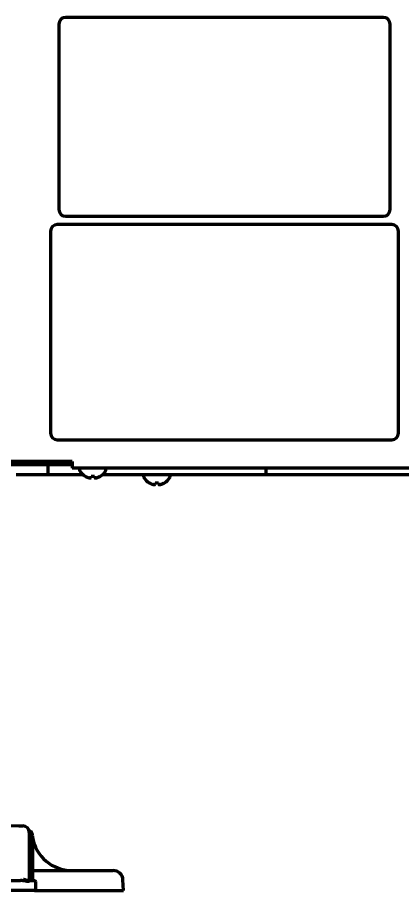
# Model space of a CAD drawing. Header units: inches. Extents: x -2983 to 7024, y 422 to 5529.
# Drawn here: x 1213.5 to 1329.8, y 2093.3 to 2356.9 of the extents above; entities that cross this region are included whole.
import ezdxf

# ---------------------------------------------------------------- set-up
doc = ezdxf.new("R2010")
doc.units = ezdxf.units.IN

msp = doc.modelspace()

# ---------------------------------------------------------------- linework, layer by layer
at = {"linetype": 'Continuous', "lineweight": 70}
for p, q in [((1324, 2356.89), (1228, 2356.89)), ((1226, 2354.89), (1226, 2298.89)), ((1326, 2298.89), (1326, 2354.89)), ((1228, 2296.89), (1324, 2296.89)), ((1326.5, 2294.39), (1225.5, 2294.39)), ((1223.5, 2292.39), (1223.5, 2231.39)), ((1328.5, 2231.39), (1328.5, 2292.39)), ((1225.5, 2229.39), (1326.5, 2229.39)), ((1230.01, 2221.89), (1059, 2221.89)), ((1230, 2222.89), (1210, 2222.89)), ((1222.64, 2221.89), (1222.64, 2218.89)), ((1230, 2222.89), (1230, 2220.89)), ((1809.2, 2220.89), (1230, 2220.89)), ((1232.2, 2220.49), (1232.2, 2220.29)), ((1240.2, 2220.29), (1240.2, 2220.49)), ((1288.48, 2220.89), (1288.48, 2218.89)), ((1213.05, 2218.89), (1214.64, 2218.89)), ((1214.64, 2218.89), (1222.64, 2218.89)), ((1222.64, 2218.89), (1225.64, 2218.89)), ((1225.64, 2218.89), (1233.25, 2218.89)), ((1233.9, 2218.41), (1233.9, 2218.45)), ((1238.5, 2218.45), (1238.5, 2218.41)), ((1239.15, 2218.89), (1285.48, 2218.89)), ((1251.56, 2218.49), (1251.56, 2218.29)), ((1259.56, 2218.29), (1259.56, 2218.49)), ((1285.48, 2218.89), (1288.48, 2218.89)), ((1288.48, 2218.89), (1296.48, 2218.89)), ((1296.48, 2218.89), (1365.98, 2218.89)), ((1253.26, 2216.41), (1253.26, 2216.45)), ((1257.86, 2216.45), (1257.86, 2216.41)), ((1200.61, 2113.12), (1213.9, 2112.89)), ((1213.9, 2112.89), (1215.07, 2112.87)), ((1217.04, 2110.87), (1217.04, 2096.72)), ((1217.54, 2110.34), (1217.29, 2110.34)), ((1218.04, 2109.84), (1218.04, 2109.59)), ((1218.04, 2109.59), (1218.04, 2096.84)), ((1218.04, 2099.39), (1242.34, 2099.39)), ((1203.39, 2096.34), (1214.41, 2096.34)), ((1217.54, 2096.34), (1218.5, 2096.34)), ((1219.05, 2093.84), (1219.05, 2095.84)), ((1245.5, 2093.39), (1245.34, 2096.55)), ((1218.55, 2093.34), (1157.55, 2093.34)), ((1218.77, 2093.39), (1245.5, 2093.39))]:
    msp.add_line(p, q, dxfattribs=at)
for centre, radius, start, end in [((1228, 2354.89), 2, 90, 180), ((1324, 2354.89), 2, 0, 90), ((1228, 2298.89), 2, 180, 270), ((1324, 2298.89), 2, 270, 0), ((1225.5, 2292.39), 2, 90, 180), ((1326.5, 2292.39), 2, 0, 90), ((1225.5, 2231.39), 2, 180, 270), ((1326.5, 2231.39), 2, 270, 0), ((1232.6, 2220.49), 0.4, 90, 180), ((1232.6, 2220.29), 0.4, 180, 210.3012), ((1236.4, 2222.51), 4.8, 210.3012, 238.4186), ((1236, 2222.51), 4.8, 301.5837, 329.6988), ((1239.8, 2220.49), 0.4, 0, 90), ((1239.8, 2220.29), 0.4, 329.6988, 0), ((1236.2, 2222.19), 3.78, 262.3959, 269.9965), ((1236.2, 2222.19), 3.78, 270.0035, 277.6041), ((1251.96, 2218.49), 0.4, 90, 180), ((1251.96, 2218.29), 0.4, 180, 210.3012), ((1255.76, 2220.51), 4.8, 210.3012, 238.4186), ((1255.36, 2220.51), 4.8, 301.5837, 329.6988), ((1259.16, 2218.49), 0.4, 0, 90), ((1259.16, 2218.29), 0.4, 329.6988, 0), ((1255.56, 2220.19), 3.78, 262.3959, 269.9965), ((1255.56, 2220.19), 3.78, 270.0035, 277.6041), ((1215.04, 2110.87), 2, 0, 89), ((1216.92, 2110.39), 1, 4.4117, 87.3628), ((1217.29, 2110.59), 0.25, 180, 270), ((1217.54, 2109.84), 0.5, 0, 90), ((1229.88, 2111.39), 12, 184.4117, 186.074), ((1229.88, 2111.39), 12, 189.1712, 270), ((1242.34, 2096.39), 3, 3, 90), ((1217.54, 2096.84), 0.5, 180, 270), ((1218.54, 2096.84), 0.5, 180, 270), ((1218.55, 2095.84), 0.5, 0, 90), ((1218.55, 2093.84), 0.5, 270, 0)]:
    msp.add_arc(centre, radius, start, end, dxfattribs=at)
msp.add_ellipse((1218.5, 2096.84), major_axis=(0, -0.5), ratio=0.961623, start_param=4.712389, end_param=6.283185, dxfattribs=at)
for points, knots in [([(1233.9, 2218.45), (1234.1, 2218.32), (1234.31, 2218.21), (1234.64, 2218.08), (1234.75, 2218.03), (1234.97, 2217.96), (1235.09, 2217.93), (1235.2, 2217.9)], [0, 0, 0, 0, 0.5, 0.5, 0.75, 0.75, 1, 1, 1, 1]), ([(1236.7, 2218.45), (1236.7, 2218.32), (1236.7, 2218.21), (1236.7, 2218.08), (1236.7, 2218.03), (1236.7, 2217.96), (1236.7, 2217.93), (1236.7, 2217.9)], [0, 0, 0, 0, 0.5, 0.5, 0.75, 0.75, 1, 1, 1, 1]), ([(1253.26, 2216.45), (1253.46, 2216.32), (1253.67, 2216.21), (1254, 2216.08), (1254.11, 2216.03), (1254.33, 2215.96), (1254.45, 2215.93), (1254.56, 2215.9)], [0, 0, 0, 0, 0.5, 0.5, 0.75, 0.75, 1, 1, 1, 1]), ([(1256.06, 2216.45), (1256.06, 2216.32), (1256.06, 2216.21), (1256.06, 2216.08), (1256.06, 2216.03), (1256.06, 2215.96), (1256.06, 2215.93), (1256.06, 2215.9)], [0, 0, 0, 0, 0.5, 0.5, 0.75, 0.75, 1, 1, 1, 1]), ([(1215.42, 2096.28), (1215.34, 2096.29), (1215.25, 2096.3), (1215.09, 2096.32), (1215, 2096.32), (1214.84, 2096.33), (1214.75, 2096.34), (1214.58, 2096.34), (1214.5, 2096.34), (1214.41, 2096.34)], [0, 0, 0, 0, 0.25, 0.25, 0.5, 0.5, 0.75, 0.75, 1, 1, 1, 1]), ([(1217.04, 2096.72), (1217.04, 2096.68), (1217.03, 2096.64), (1217, 2096.57), (1216.99, 2096.55), (1216.96, 2096.51), (1216.94, 2096.49), (1216.91, 2096.45), (1216.88, 2096.43), (1216.84, 2096.39), (1216.81, 2096.37), (1216.77, 2096.35), (1216.75, 2096.35), (1216.72, 2096.34), (1216.7, 2096.33), (1216.65, 2096.32), (1216.62, 2096.32), (1216.54, 2096.32), (1216.5, 2096.32), (1216.42, 2096.34), (1216.37, 2096.35), (1216.28, 2096.37), (1216.23, 2096.39), (1216.13, 2096.43), (1216.08, 2096.45), (1215.97, 2096.49), (1215.91, 2096.51), (1215.8, 2096.55), (1215.74, 2096.57), (1215.55, 2096.64), (1215.42, 2096.68), (1215.28, 2096.72)], [0, 0, 0, 0, 0.125, 0.125, 0.1875, 0.1875, 0.25, 0.25, 0.3125, 0.3125, 0.375, 0.375, 0.40625, 0.40625, 0.4375, 0.4375, 0.5, 0.5, 0.5625, 0.5625, 0.625, 0.625, 0.6875, 0.6875, 0.75, 0.75, 0.8125, 0.8125, 0.875, 0.875, 1, 1, 1, 1]), ([(1217.31, 2096.28), (1217.27, 2096.26), (1217.24, 2096.24), (1217.15, 2096.2), (1217.1, 2096.17), (1216.99, 2096.13), (1216.93, 2096.11), (1216.84, 2096.1), (1216.82, 2096.09), (1216.79, 2096.09), (1216.77, 2096.09), (1216.71, 2096.08), (1216.68, 2096.08), (1216.6, 2096.08), (1216.55, 2096.08), (1216.47, 2096.09), (1216.43, 2096.09), (1216.29, 2096.11), (1216.19, 2096.13), (1216.04, 2096.16), (1215.99, 2096.17), (1215.88, 2096.2), (1215.83, 2096.21), (1215.66, 2096.24), (1215.54, 2096.26), (1215.42, 2096.28)], [0, 0, 0, 0, 0.125, 0.125, 0.25, 0.25, 0.375, 0.375, 0.40625, 0.40625, 0.4375, 0.4375, 0.5, 0.5, 0.5625, 0.5625, 0.625, 0.625, 0.75, 0.75, 0.8125, 0.8125, 0.875, 0.875, 1, 1, 1, 1]), ([(1217.54, 2096.34), (1217.5, 2096.34), (1217.47, 2096.34), (1217.41, 2096.32), (1217.39, 2096.32), (1217.35, 2096.3), (1217.33, 2096.29), (1217.31, 2096.28)], [0, 0, 0, 0, 0.5, 0.5, 0.75, 0.75, 1, 1, 1, 1]), ([(1218.53, 2096.34), (1218.52, 2096.34), (1218.52, 2096.34), (1218.51, 2096.34), (1218.51, 2096.34), (1218.5, 2096.34)], [0, 0, 0, 0, 0.5, 0.5, 1, 1, 1, 1])]:
    msp.add_open_spline(points, degree=3, knots=knots, dxfattribs=at)
for points in [[(1235.2, 2217.9), (1235.23, 2217.89), (1235.28, 2217.89), (1235.35, 2217.88), (1235.42, 2217.88), (1235.49, 2217.88), (1235.56, 2217.88), (1235.63, 2217.89), (1235.68, 2217.89), (1235.7, 2217.9)], [(1235.7, 2217.9), (1235.7, 2217.91), (1235.7, 2217.94), (1235.7, 2217.99), (1235.7, 2218.05), (1235.7, 2218.11), (1235.7, 2218.17), (1235.7, 2218.25), (1235.7, 2218.34), (1235.7, 2218.41), (1235.7, 2218.45)], [(1236.7, 2217.9), (1236.72, 2217.89), (1236.77, 2217.89), (1236.84, 2217.88), (1236.91, 2217.88), (1236.99, 2217.88), (1237.06, 2217.88), (1237.13, 2217.89), (1237.18, 2217.89), (1237.2, 2217.9)], [(1237.2, 2217.9), (1237.25, 2217.91), (1237.36, 2217.94), (1237.52, 2217.99), (1237.68, 2218.05), (1237.84, 2218.11), (1237.99, 2218.17), (1238.15, 2218.25), (1238.31, 2218.34), (1238.44, 2218.41), (1238.5, 2218.45)], [(1254.56, 2215.9), (1254.59, 2215.89), (1254.64, 2215.89), (1254.71, 2215.88), (1254.78, 2215.88), (1254.85, 2215.88), (1254.92, 2215.88), (1254.99, 2215.89), (1255.04, 2215.89), (1255.06, 2215.9)], [(1255.06, 2215.9), (1255.06, 2215.91), (1255.06, 2215.94), (1255.06, 2215.99), (1255.06, 2216.05), (1255.06, 2216.11), (1255.06, 2216.17), (1255.06, 2216.25), (1255.06, 2216.34), (1255.06, 2216.41), (1255.06, 2216.45)], [(1256.06, 2215.9), (1256.08, 2215.89), (1256.13, 2215.89), (1256.2, 2215.88), (1256.27, 2215.88), (1256.35, 2215.88), (1256.42, 2215.88), (1256.49, 2215.89), (1256.54, 2215.89), (1256.56, 2215.9)], [(1256.56, 2215.9), (1256.61, 2215.91), (1256.72, 2215.94), (1256.88, 2215.99), (1257.04, 2216.05), (1257.2, 2216.11), (1257.35, 2216.17), (1257.51, 2216.25), (1257.67, 2216.34), (1257.8, 2216.41), (1257.86, 2216.45)], [(1218.54, 2096.34), (1218.53, 2096.34), (1218.53, 2096.34), (1218.53, 2096.34)]]:
    msp.add_open_spline(points, degree=3, dxfattribs=at)

doc.saveas('drawing.dxf')
